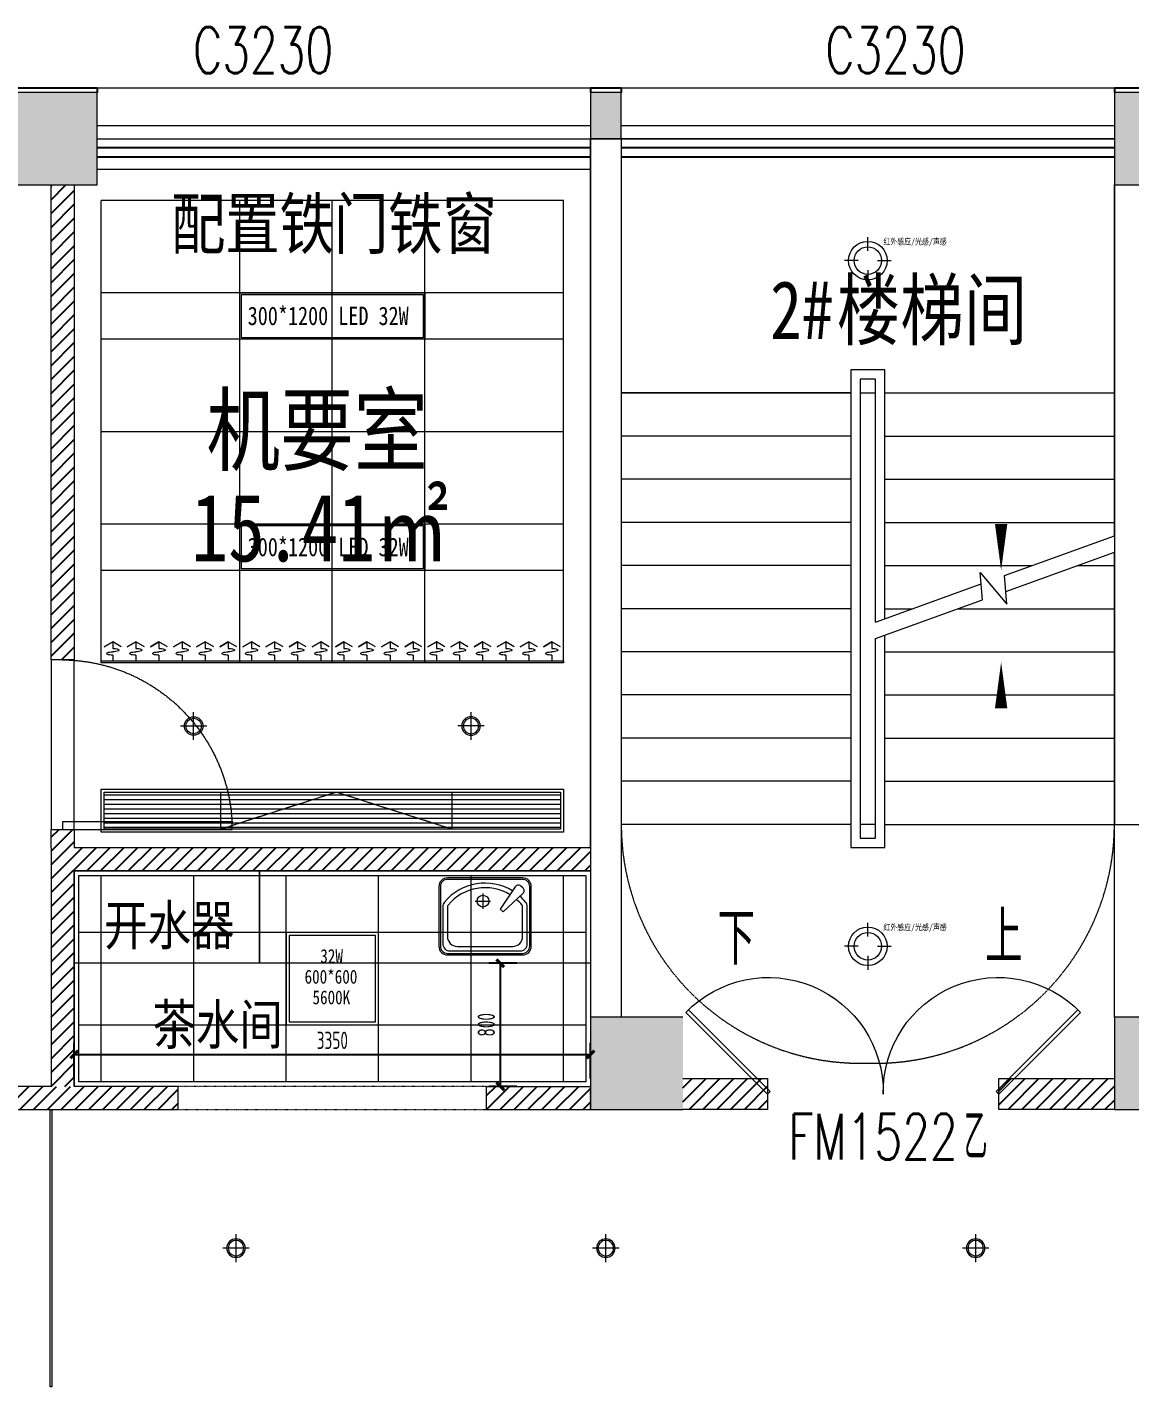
# Model space of a CAD drawing. Header units: millimetres. Extents: x 33621 to 401573, y -91663 to 133135.
# Drawn here: x 67342 to 74497, y -51111 to -42287 of the extents above; entities that cross this region are included whole.
import ezdxf

# ---------------------------------------------------------------- set-up
doc = ezdxf.new("R2010")
doc.units = ezdxf.units.MM
doc.header["$LTSCALE"] = 10
for name, pattern in [('ACAD_ISO03W100', [30, 12, -18]), ('DASH', [0.35, 0.25, -0.1]), ('DOTE', [2.42, 2, -0.2, 0.02, -0.2]), ('HIDDEN', [0.375, 0.25, -0.125, 0, 0])]:
    doc.linetypes.add(name, pattern=pattern)
doc.layers.get('0').update_dxf_attribs({"color": 253})
doc.layers.get('Defpoints').update_dxf_attribs({"color": 250})
for name, color, linetype in [('3', 253, 'Continuous'), ('DIM_SYMB', 253, 'Continuous'), ('FC-Text Annotation', 253, 'Continuous'), ('HATCH【填充】', 253, 'Continuous'), ('PUB_TEXT', 253, 'Continuous'), ('SURFACE', 253, 'Continuous'), ('WINDOW_TEXT', 253, 'Continuous')]:
    doc.layers.add(name, color=color, linetype=linetype)
for name, color, linetype, lineweight in [('COLUMN', 253, 'Continuous', 0), ('DOOR【门】', 253, 'Continuous', 0), ('DS-4BS-FINISH【墙完成线】', 253, 'Continuous', 0), ('FC-Doorsill【门槛线】', 253, 'Continuous', 0), ('FF-Door【门】', 253, 'Continuous', 0), ('FF-FURN【成品家私】', 253, 'Continuous', 0), ('PUB_HATCH', 253, 'Continuous', 0), ('RC-Dim【天花尺寸】', 253, 'Continuous', 0), ('RC-FCU【空调设备】', 253, 'Continuous', 0), ('RC-LIGHT【天花灯具】', 253, 'Continuous', 0), ('RC-Modelling【天花造型】', 253, 'Continuous', 0), ('RC-STR【天花细线】', 253, 'Continuous', 0), ('STAIR', 253, 'Continuous', 0), ('WALL', 253, 'Continuous', 0), ('Wall【墙体】', 253, 'Continuous', 0), ('Wall【新建墙】', 253, 'Continuous', 0), ('WINDOW', 253, 'Continuous', 0), ('Xline【辅助线】', 253, 'Continuous', 0)]:
    doc.layers.add(name, color=color, linetype=linetype, lineweight=lineweight)
doc.styles.add('_TCH_DIM', font='SIMPLEX', dxfattribs={"bigfont": 'GBCBIG'})
doc.styles.add('_TCH_WINDOW', font='SIMPLEX', dxfattribs={"bigfont": 'GBCBIG'})
doc.styles.add('宋体', font='', dxfattribs={"width": 0.7})
doc.styles.add('尺寸标注', font='ARCHS.SHX', dxfattribs={"width": 0.75})
doc.styles.add('文字', font='')
doc.styles.get('宋体').set_extended_font_data('SimSun')
doc.styles.get('文字').set_extended_font_data('SimSun')
doc.dimstyles.new('海龙1：50', dxfattribs={"dimscale": 50, "dimtxt": 2.25, "dimasz": 1, "dimexe": 1.5, "dimexo": 1, "dimgap": 0.7, "dimtad": 1, "dimdec": 0, "dimrnd": 5, "dimdsep": 46, "dimtxsty": '尺寸标注', "dimblk": 'ARCHTICK', "dimblk1": 'ARCHTICK', "dimblk2": 'ARCHTICK', "dimcen": 1, "dimclrd": 44, "dimclre": 44, "dimclrt": 2, "dimadec": 0, "dimazin": 0, "dimtfac": 1, "dimtdec": 0, "dimtix": 1, "dimtmove": 2, "dimatfit": 3, "dimldrblk": 'hl_arrow2', "dimfxl": 5, "dimfxlon": 1, "dimarcsym": 0})

# ---------------------------------------------------------------- blocks, each defined once
blk = doc.blocks.new('$WINLIB2D$00000004')
for p, q in [((-0.5, 0.5), (0.5, 0.5)), ((-0.5, 0.5), (-0.5, -0.5)), ((0.5, -0.5), (0.5, 0.5)), ((-0.5, 0.2406), (0.5, 0.2406)), ((-0.5, -0.5), (0.5, -0.5))]:
    blk.add_line(p, q)
blk = doc.blocks.new('DOOR_D01')
at = {"layer": 'FF-Door【门】'}
blk.add_lwpolyline([(-0.4556, 1), (-0.4556, 0), (-0.5, 0), (-0.5, 1)], close=True, dxfattribs=at)
at = {"layer": 'FF-Door【门】', "color": 8, "linetype": 'HIDDEN', "ltscale": 15}
blk.add_arc((-0.5114, -0.0104), 1.0114, 0.59152, 87.46644, dxfattribs=at)
blk = doc.blocks.new('厨房洗手盆_01')
for points in [[(540, -243.1), (540, 243.1, 0.414214), (483.4, 299.7), (96.6, 299.7, 0.414214), (40, 243.1), (40, -243.1, 0.414214), (96.6, -299.7), (483.4, -299.7, 0.414214)], [(530, -243.1), (530, 243.1, 0.414214), (483.4, 289.7), (96.6, 289.7, 0.414214), (50, 243.1), (50, -243.1, 0.414214), (96.6, -289.7), (483.4, -289.7, 0.414214)], [(141.7, 245.7, 0.463705), (105.6, 245.9), (93.2, 231.4, 0.463199), (98.9, 195.8), (244.3, 98.7), (259.7, 116.6)]]:
    blk.add_lwpolyline(points, format="xyb", close=True)
for points in [[(124.4, 178.8, 0.371537), (197.3, -263.3, 0.175756), (227.1, -274.1), (467.9, -274.1, 0.414214), (514.5, -227.6), (514.5, 227.6, 0.414214), (467.9, 274.1), (227.1, 274.1, 0.175756), (197.3, 263.3, 0.038636), (159.4, 226.3, 0.038636)], [(149.4, 162.1, 0.370424), (216.5, -240.3, 0.175756), (227.1, -244.1), (421.1, -244.1, 0.414214), (484.5, -180.8), (484.5, 180.8, 0.414214), (421.1, 244.1), (227.1, 244.1, 0.175756), (216.5, 240.3, 0.038502), (179.8, 204.1, 0.038502)]]:
    blk.add_lwpolyline(points, format="xyb")
for points in [[(191.1, -63.6), (191.1, 35.7)], [(141.5, -13.9), (240.8, -13.9)]]:
    blk.add_lwpolyline(points)
blk.add_circle((191.1, -13.9), 38.3)
blk = doc.blocks.new('_ArchTick')
at = {"color": 2, "linetype": 'ByBlock', "const_width": 0.4}
blk.add_lwpolyline([(-0.5, -0.5), (0.5, 0.5)], dxfattribs=at)
blk = doc.blocks.new('*D294')
at = {"layer": 'Defpoints', "color": 0, "transparency": 16777216}
for p in [(70411.8, -48361.8), (70569.8, -48361.8), (70569.8, -49160.6)]:
    blk.add_point(p, dxfattribs=at)
at = {"layer": 'Xline【辅助线】', "color": 44, "lineweight": -2, "transparency": 16777216}
for p, q in [((70519.8, -48361.8), (70336.8, -48361.8)), ((70411.8, -49160.6), (70411.8, -48361.8)), ((70519.8, -49160.6), (70336.8, -49160.6))]:
    blk.add_line(p, q, dxfattribs=at)
at = {"layer": 'Xline【辅助线】', "color": 44, "lineweight": -2, "transparency": 16777216, "xscale": 50, "yscale": 50, "zscale": 50}
for p, rotation in [((70411.8, -48361.8), 90), ((70411.8, -49160.6), 270)]:
    blk.add_blockref('_ArchTick', p, dxfattribs=dict(at, rotation=rotation))
at = {"layer": 'Xline【辅助线】', "color": 2, "transparency": 16777216, "insert": (70320.6, -48761.2), "char_height": 112.5, "attachment_point": 5, "rotation": 90, "style": '尺寸标注'}
blk.add_mtext('800', dxfattribs=at)
blk = doc.blocks.new('hl_arrow2')
at = {"color": 2}
blk.add_line((-0.22, 0), (-1, 0), dxfattribs=at)
blk.add_lwpolyline([(-0.22, 0), (-0.86, -0.69), (-0.65, -0.86), (0, 0), (-0.65, 0.86), (-0.86, 0.69)], close=True, dxfattribs=at)
blk = doc.blocks.new('*D295')
at = {"layer": 'Defpoints', "color": 0, "transparency": 16777216}
for p in [(70996.5, -48953.4), (67646.6, -49160.6), (70996.5, -49160.6)]:
    blk.add_point(p, dxfattribs=at)
at = {"layer": 'RC-Dim【天花尺寸】', "color": 44, "lineweight": -2, "transparency": 16777216}
for p, q in [((67646.6, -49110.6), (67646.6, -48878.4)), ((70996.5, -49110.6), (70996.5, -48878.4)), ((67646.6, -48953.4), (70996.5, -48953.4))]:
    blk.add_line(p, q, dxfattribs=at)
at = {"layer": 'RC-Dim【天花尺寸】', "color": 44, "lineweight": -2, "transparency": 16777216, "xscale": 50, "yscale": 50, "zscale": 50, "rotation": 180}
blk.add_blockref('_ArchTick', (67646.6, -48953.4), dxfattribs=at)
at = {"layer": 'RC-Dim【天花尺寸】', "color": 44, "lineweight": -2, "transparency": 16777216, "xscale": 50, "yscale": 50, "zscale": 50}
blk.add_blockref('_ArchTick', (70996.5, -48953.4), dxfattribs=at)
at = {"layer": 'RC-Dim【天花尺寸】', "color": 2, "transparency": 16777216, "insert": (69321.6, -48862.1), "char_height": 112.5, "attachment_point": 5, "style": '尺寸标注'}
blk.add_mtext('3350', dxfattribs=at)
blk = doc.blocks.new('海龙0506173763')
at = {"layer": 'Xline【辅助线】'}
for points in [[(-733.3, 16.7), (-750.1, 0), (-1280.2, 530.1), (-1263.4, 546.8)], [(733.3, 16.7), (750.1, 0), (1280.2, 530.1), (1263.4, 546.8)]]:
    blk.add_lwpolyline(points, close=True, dxfattribs=at)
at = {"layer": 'Xline【辅助线】', "color": 8}
for centre, start, end in [((-745, 11.7), 359.1011, 135.91074), ((745, 11.7), 44.08926, 180.8989)]:
    blk.add_arc(centre, 745, start, end, dxfattribs=at)
blk = doc.blocks.new('海龙0506194634')
at = {"layer": 'WALL'}
for p, q in [((-1400, 524.9), (-850, 524.9)), ((-850, 524.9), (-850, 324.9)), ((650, 324.9), (650, 524.9)), ((650, 524.9), (1400, 524.9)), ((-850, 324.9), (-1400, 324.9)), ((1400, 324.9), (650, 324.9))]:
    blk.add_line(p, q, dxfattribs=at)
at = {"layer": 'DOOR【门】', "xscale": -1}
blk.add_blockref('海龙0506173763', (-100.1, 424.9), dxfattribs=at)
at = {"layer": 'DOOR【门】', "style": '_TCH_WINDOW', "width": 0.705882}
for s, p in [('FM1522', (-715.1, 0)), ('乙', (424.9, 0))]:
    blk.add_text(s, height=297.5, dxfattribs=at).set_placement(p)
blk = doc.blocks.new('*U285')
for p, q in [((0, -12), (0, 0)), ((0, 0), (3000, 0)), ((3000, 0), (3000, -12)), ((3000, -12), (0, -12)), ((75, -49.3), (75, -12)), ((225, -49.3), (225, -12)), ((375, -49.3), (375, -12)), ((525, -49.3), (525, -12)), ((675, -49.3), (675, -12)), ((825, -49.3), (825, -12)), ((975, -49.3), (975, -12)), ((1125, -49.3), (1125, -12)), ((1275, -49.3), (1275, -12)), ((1425, -49.3), (1425, -12)), ((1575, -49.3), (1575, -12)), ((1725, -49.3), (1725, -12)), ((1875, -49.3), (1875, -12)), ((2025, -49.3), (2025, -12)), ((2175, -49.3), (2175, -12)), ((2325, -49.3), (2325, -12)), ((2475, -49.3), (2475, -12)), ((2625, -49.3), (2625, -12)), ((2775, -49.3), (2775, -12)), ((2925, -49.3), (2925, -12)), ((2925, -49.3), (2925, -12)), ((19.6, -104.5), (75, -136.2)), ((75, -136.2), (75, -93.2)), ((130.4, -104.5), (75, -136.2)), ((75, -136.2), (130.4, -104.5)), ((169.6, -104.5), (225, -136.2)), ((225, -136.2), (225, -93.2)), ((280.4, -104.5), (225, -136.2)), ((225, -136.2), (280.4, -104.5)), ((319.6, -104.5), (375, -136.2)), ((375, -136.2), (375, -93.2)), ((430.4, -104.5), (375, -136.2)), ((375, -136.2), (430.4, -104.5)), ((469.6, -104.5), (525, -136.2)), ((525, -136.2), (525, -93.2)), ((580.4, -104.5), (525, -136.2)), ((525, -136.2), (580.4, -104.5)), ((619.6, -104.5), (675, -136.2)), ((675, -136.2), (675, -93.2)), ((730.4, -104.5), (675, -136.2)), ((675, -136.2), (730.4, -104.5)), ((769.6, -104.5), (825, -136.2)), ((825, -136.2), (825, -93.2)), ((880.4, -104.5), (825, -136.2)), ((825, -136.2), (880.4, -104.5)), ((919.6, -104.5), (975, -136.2)), ((975, -136.2), (975, -93.2)), ((1030.4, -104.5), (975, -136.2)), ((975, -136.2), (1030.4, -104.5)), ((1069.6, -104.5), (1125, -136.2)), ((1125, -136.2), (1125, -93.2)), ((1180.4, -104.5), (1125, -136.2)), ((1125, -136.2), (1180.4, -104.5)), ((1219.6, -104.5), (1275, -136.2)), ((1275, -136.2), (1275, -93.2)), ((1330.4, -104.5), (1275, -136.2)), ((1275, -136.2), (1330.4, -104.5)), ((1369.6, -104.5), (1425, -136.2)), ((1425, -136.2), (1425, -93.2)), ((1480.4, -104.5), (1425, -136.2)), ((1425, -136.2), (1480.4, -104.5)), ((1519.6, -104.5), (1575, -136.2)), ((1575, -136.2), (1575, -93.2)), ((1630.4, -104.5), (1575, -136.2)), ((1575, -136.2), (1630.4, -104.5)), ((1669.6, -104.5), (1725, -136.2)), ((1725, -136.2), (1725, -93.2)), ((1780.4, -104.5), (1725, -136.2)), ((1725, -136.2), (1780.4, -104.5)), ((1819.6, -104.5), (1875, -136.2)), ((1875, -136.2), (1875, -93.2)), ((1930.4, -104.5), (1875, -136.2)), ((1875, -136.2), (1930.4, -104.5)), ((1969.6, -104.5), (2025, -136.2)), ((2025, -136.2), (2025, -93.2)), ((2080.4, -104.5), (2025, -136.2)), ((2025, -136.2), (2080.4, -104.5)), ((2119.6, -104.5), (2175, -136.2)), ((2175, -136.2), (2175, -93.2)), ((2230.4, -104.5), (2175, -136.2)), ((2175, -136.2), (2230.4, -104.5)), ((2269.6, -104.5), (2325, -136.2)), ((2325, -136.2), (2325, -93.2)), ((2380.4, -104.5), (2325, -136.2)), ((2325, -136.2), (2380.4, -104.5)), ((2419.6, -104.5), (2475, -136.2)), ((2475, -136.2), (2475, -93.2)), ((2530.4, -104.5), (2475, -136.2)), ((2475, -136.2), (2530.4, -104.5)), ((2569.6, -104.5), (2625, -136.2)), ((2625, -136.2), (2625, -93.2)), ((2680.4, -104.5), (2625, -136.2)), ((2625, -136.2), (2680.4, -104.5)), ((2719.6, -104.5), (2775, -136.2)), ((2775, -136.2), (2775, -93.2)), ((2830.4, -104.5), (2775, -136.2)), ((2775, -136.2), (2830.4, -104.5)), ((2869.6, -104.5), (2925, -136.2)), ((2869.6, -104.5), (2925, -136.2)), ((2925, -136.2), (2925, -93.2)), ((2925, -136.2), (2925, -93.2)), ((2980.4, -104.5), (2925, -136.2)), ((2925, -136.2), (2980.4, -104.5)), ((2980.4, -104.5), (2925, -136.2)), ((2925, -136.2), (2980.4, -104.5))]:
    blk.add_line(p, q)
at = {"extrusion": (0, 0, -1)}
for centre, major_axis, start_param, end_param in [((40, -82.2), (3.69, -3.69), 1.137309, 3.57508), ((72.5, -170.8), (-70.4, -70.4), 2.004284, 2.381239), ((72.5, 6.4), (70.4, -70.4), 0.760354, 1.137309), ((77.5, -148.9), (-70.4, -70.4), 2.33115, 2.708105), ((77.5, 28.3), (70.4, -70.4), 0.433488, 0.810442), ((110, -60.3), (3.69, -3.69), 4.278901, 6.716673), ((190, -82.2), (3.69, -3.69), 1.137309, 3.57508), ((222.5, -170.8), (-70.4, -70.4), 2.004284, 2.381239), ((222.5, 6.4), (70.4, -70.4), 0.760354, 1.137309), ((227.5, -148.9), (-70.4, -70.4), 2.33115, 2.708105), ((227.5, 28.3), (70.4, -70.4), 0.433488, 0.810442), ((260, -60.3), (3.69, -3.69), 4.278901, 6.716673), ((340, -82.2), (3.69, -3.69), 1.137309, 3.57508), ((372.5, -170.8), (-70.4, -70.4), 2.004284, 2.381239), ((372.5, 6.4), (70.4, -70.4), 0.760354, 1.137309), ((377.5, -148.9), (-70.4, -70.4), 2.33115, 2.708105), ((377.5, 28.3), (70.4, -70.4), 0.433488, 0.810442), ((410, -60.3), (3.69, -3.69), 4.278901, 6.716673), ((490, -82.2), (3.69, -3.69), 1.137309, 3.57508), ((522.5, -170.8), (-70.4, -70.4), 2.004284, 2.381239), ((522.5, 6.4), (70.4, -70.4), 0.760354, 1.137309), ((527.5, -148.9), (-70.4, -70.4), 2.33115, 2.708105), ((527.5, 28.3), (70.4, -70.4), 0.433488, 0.810442), ((560, -60.3), (3.69, -3.69), 4.278901, 6.716673), ((640, -82.2), (3.69, -3.69), 1.137309, 3.57508), ((672.5, -170.8), (-70.4, -70.4), 2.004284, 2.381239), ((672.5, 6.4), (70.4, -70.4), 0.760354, 1.137309), ((677.5, -148.9), (-70.4, -70.4), 2.33115, 2.708105), ((677.5, 28.3), (70.4, -70.4), 0.433488, 0.810442), ((710, -60.3), (3.69, -3.69), 4.278901, 6.716673), ((790, -82.2), (3.69, -3.69), 1.137309, 3.57508), ((822.5, -170.8), (-70.4, -70.4), 2.004284, 2.381239), ((822.5, 6.4), (70.4, -70.4), 0.760354, 1.137309), ((827.5, -148.9), (-70.4, -70.4), 2.33115, 2.708105), ((827.5, 28.3), (70.4, -70.4), 0.433488, 0.810442), ((860, -60.3), (3.69, -3.69), 4.278901, 6.716673), ((940, -82.2), (3.69, -3.69), 1.137309, 3.57508), ((972.5, -170.8), (-70.4, -70.4), 2.004284, 2.381239), ((972.5, 6.4), (70.4, -70.4), 0.760354, 1.137309), ((977.5, -148.9), (-70.4, -70.4), 2.33115, 2.708105), ((977.5, 28.3), (70.4, -70.4), 0.433488, 0.810442), ((1010, -60.3), (3.69, -3.69), 4.278901, 6.716673), ((1090, -82.2), (3.69, -3.69), 1.137309, 3.57508), ((1122.5, -170.8), (-70.4, -70.4), 2.004284, 2.381239), ((1122.5, 6.4), (70.4, -70.4), 0.760354, 1.137309), ((1127.5, -148.9), (-70.4, -70.4), 2.33115, 2.708105), ((1127.5, 28.3), (70.4, -70.4), 0.433488, 0.810442), ((1160, -60.3), (3.69, -3.69), 4.278901, 6.716673), ((1240, -82.2), (3.69, -3.69), 1.137309, 3.57508), ((1272.5, -170.8), (-70.4, -70.4), 2.004284, 2.381239), ((1272.5, 6.4), (70.4, -70.4), 0.760354, 1.137309), ((1277.5, -148.9), (-70.4, -70.4), 2.33115, 2.708105), ((1277.5, 28.3), (70.4, -70.4), 0.433488, 0.810442), ((1310, -60.3), (3.69, -3.69), 4.278901, 6.716673), ((1390, -82.2), (3.69, -3.69), 1.137309, 3.57508), ((1422.5, -170.8), (-70.4, -70.4), 2.004284, 2.381239), ((1422.5, 6.4), (70.4, -70.4), 0.760354, 1.137309), ((1427.5, -148.9), (-70.4, -70.4), 2.33115, 2.708105), ((1427.5, 28.3), (70.4, -70.4), 0.433488, 0.810442), ((1460, -60.3), (3.69, -3.69), 4.278901, 6.716673), ((1540, -82.2), (3.69, -3.69), 1.137309, 3.57508), ((1572.5, -170.8), (-70.4, -70.4), 2.004284, 2.381239), ((1572.5, 6.4), (70.4, -70.4), 0.760354, 1.137309), ((1577.5, -148.9), (-70.4, -70.4), 2.33115, 2.708105), ((1577.5, 28.3), (70.4, -70.4), 0.433488, 0.810442), ((1610, -60.3), (3.69, -3.69), 4.278901, 6.716673), ((1690, -82.2), (3.69, -3.69), 1.137309, 3.57508), ((1722.5, -170.8), (-70.4, -70.4), 2.004284, 2.381239), ((1722.5, 6.4), (70.4, -70.4), 0.760354, 1.137309), ((1727.5, -148.9), (-70.4, -70.4), 2.33115, 2.708105), ((1727.5, 28.3), (70.4, -70.4), 0.433488, 0.810442), ((1760, -60.3), (3.69, -3.69), 4.278901, 6.716673), ((1840, -82.2), (3.69, -3.69), 1.137309, 3.57508), ((1872.5, -170.8), (-70.4, -70.4), 2.004284, 2.381239), ((1872.5, 6.4), (70.4, -70.4), 0.760354, 1.137309), ((1877.5, -148.9), (-70.4, -70.4), 2.33115, 2.708105), ((1877.5, 28.3), (70.4, -70.4), 0.433488, 0.810442), ((1910, -60.3), (3.69, -3.69), 4.278901, 6.716673), ((1990, -82.2), (3.69, -3.69), 1.137309, 3.57508), ((2022.5, -170.8), (-70.4, -70.4), 2.004284, 2.381239), ((2022.5, 6.4), (70.4, -70.4), 0.760354, 1.137309), ((2027.5, -148.9), (-70.4, -70.4), 2.33115, 2.708105), ((2027.5, 28.3), (70.4, -70.4), 0.433488, 0.810442), ((2060, -60.3), (3.69, -3.69), 4.278901, 6.716673), ((2140, -82.2), (3.69, -3.69), 1.137309, 3.57508), ((2172.5, -170.8), (-70.4, -70.4), 2.004284, 2.381239), ((2172.5, 6.4), (70.4, -70.4), 0.760354, 1.137309), ((2177.5, -148.9), (-70.4, -70.4), 2.33115, 2.708105), ((2177.5, 28.3), (70.4, -70.4), 0.433488, 0.810442), ((2210, -60.3), (3.69, -3.69), 4.278901, 6.716673), ((2290, -82.2), (3.69, -3.69), 1.137309, 3.57508), ((2322.5, -170.8), (-70.4, -70.4), 2.004284, 2.381239), ((2322.5, 6.4), (70.4, -70.4), 0.760354, 1.137309), ((2327.5, -148.9), (-70.4, -70.4), 2.33115, 2.708105), ((2327.5, 28.3), (70.4, -70.4), 0.433488, 0.810442), ((2360, -60.3), (3.69, -3.69), 4.278901, 6.716673), ((2440, -82.2), (3.69, -3.69), 1.137309, 3.57508), ((2472.5, -170.8), (-70.4, -70.4), 2.004284, 2.381239), ((2472.5, 6.4), (70.4, -70.4), 0.760354, 1.137309), ((2477.5, -148.9), (-70.4, -70.4), 2.33115, 2.708105), ((2477.5, 28.3), (70.4, -70.4), 0.433488, 0.810442), ((2510, -60.3), (3.69, -3.69), 4.278901, 6.716673), ((2590, -82.2), (3.69, -3.69), 1.137309, 3.57508), ((2622.5, -170.8), (-70.4, -70.4), 2.004284, 2.381239), ((2622.5, 6.4), (70.4, -70.4), 0.760354, 1.137309), ((2627.5, -148.9), (-70.4, -70.4), 2.33115, 2.708105), ((2627.5, 28.3), (70.4, -70.4), 0.433488, 0.810442), ((2660, -60.3), (3.69, -3.69), 4.278901, 6.716673), ((2740, -82.2), (3.69, -3.69), 1.137309, 3.57508), ((2772.5, -170.8), (-70.4, -70.4), 2.004284, 2.381239), ((2772.5, 6.4), (70.4, -70.4), 0.760354, 1.137309), ((2777.5, -148.9), (-70.4, -70.4), 2.33115, 2.708105), ((2777.5, 28.3), (70.4, -70.4), 0.433488, 0.810442), ((2810, -60.3), (3.69, -3.69), 4.278901, 6.716673), ((2890, -82.2), (3.69, -3.69), 1.137309, 3.57508), ((2890, -82.2), (3.69, -3.69), 1.137309, 3.57508), ((2922.5, -170.8), (-70.4, -70.4), 2.004284, 2.381239), ((2922.5, -170.8), (-70.4, -70.4), 2.004284, 2.381239), ((2922.5, 6.4), (70.4, -70.4), 0.760354, 1.137309), ((2922.5, 6.4), (70.4, -70.4), 0.760354, 1.137309), ((2927.5, -148.9), (-70.4, -70.4), 2.33115, 2.708105), ((2927.5, -148.9), (-70.4, -70.4), 2.33115, 2.708105), ((2927.5, 28.3), (70.4, -70.4), 0.433488, 0.810442), ((2927.5, 28.3), (70.4, -70.4), 0.433488, 0.810442), ((2960, -60.3), (3.69, -3.69), 4.278901, 6.716673), ((2960, -60.3), (3.69, -3.69), 4.278901, 6.716673)]:
    blk.add_ellipse(centre, major_axis=major_axis, ratio=1, start_param=start_param, end_param=end_param, dxfattribs=at)
blk = doc.blocks.new('ZL_0311144599')
at = {"layer": 'RC-LIGHT【天花灯具】'}
blk.add_lwpolyline([(-150, 0), (150, 0), (150, -1200), (-150, -1200)], close=True, dxfattribs=at)
at = {"layer": 'RC-LIGHT【天花灯具】', "color": 8}
blk.add_lwpolyline([(-140, -10), (140, -10), (140, -1190), (-140, -1190)], close=True, dxfattribs=at)
at = {"layer": 'RC-LIGHT【天花灯具】', "style": '文字', "width": 0.8}
blk.add_text('300*1200 LED 32W', height=120, rotation=90, dxfattribs=at).set_placement((58.3, -1149.2))
blk = doc.blocks.new('圆形筒灯')
at = {"color": 251, "linetype": 'DOTE', "ltscale": 43.504693}
blk.add_line((0, 90.6), (0, -90.6), dxfattribs=at)
at = {"color": 251, "linetype": 'DOTE', "ltscale": 41.297046}
blk.add_line((86, 0), (-86, 0), dxfattribs=at)
blk.add_ellipse((0, 0), major_axis=(-42.4, 42.4), ratio=1, start_param=2.355868237233172, end_param=8.639053544412757)
at = {"color": 251}
blk.add_ellipse((0, 0), major_axis=(35.4, 35.4), ratio=1, start_param=5.49871431692557, end_param=11.78189962410516, dxfattribs=at)
blk = doc.blocks.new('ZL_12085679')
at = {"layer": 'RC-LIGHT【天花灯具】'}
blk.add_lwpolyline([(300, 0), (-300, 0), (-300, -600), (300, -600)], close=True, dxfattribs=at)
at = {"layer": 'RC-LIGHT【天花灯具】', "color": 8}
blk.add_lwpolyline([(280, -20), (-280, -20), (-280, -580), (280, -580)], close=True, dxfattribs=at)
at = {"layer": 'RC-LIGHT【天花灯具】', "style": '文字', "width": 0.8}
for s, p in [('32W', (-78, -199)), ('600*600', (-180.2, -332.9)), ('5600K', (-128.7, -466.8))]:
    blk.add_text(s, height=90, dxfattribs=at).set_placement(p)
blk = doc.blocks.new('ZL_0603155299')
at = {"color": 8}
for p, q in [((-180.8, -89), (-180.8, 0)), ((-243.5, -151.6), (-332.5, -151.6)), ((-118.2, -151.6), (-29.2, -151.6)), ((-180.8, -214.3), (-180.8, -303.3))]:
    blk.add_line(p, q, dxfattribs=at)
at = {"color": 0}
blk.add_circle((-180.8, -151.6), 125, dxfattribs=at)
at = {"color": 8}
blk.add_circle((-180.8, -151.6), 89.3, dxfattribs=at)
at = {"style": '宋体', "width": 0.8}
blk.add_attdef('红外感应/光感/声感', (-79.4, -47.8), '', height=40, dxfattribs=at)

msp = doc.modelspace()

# ---------------------------------------------------------------- hatches: boundary and pattern name
at = {"layer": 'HATCH【填充】'}
h = msp.add_hatch(dxfattribs=at)
h.set_pattern_fill('ANSI31', color=3, scale=20)
h.set_pattern_definition([(45, (67496.51, -46010.557), (-44.9013, 44.9013), [])])
h.paths.add_polyline_path([(67646.5, -43310.6), (67496.5, -43310.6), (67496.5, -46392.7), (67646.5, -46392.7)])
h = msp.add_hatch(dxfattribs=at)
h.set_pattern_fill('ANSI31', color=3, scale=20)
h.set_pattern_definition([(45, (67496.51, -49160.557), (-44.9013, 44.9013), [])])
h.paths.add_polyline_path([(70996.5, -47611.8), (67646.5, -47611.8), (67646.5, -47492.7), (67571.5, -47492.7), (67496.5, -47492.7), (67496.5, -47611.8), (67496.5, -49160.6), (67646.5, -49160.6), (67646.5, -47761.8), (70996.5, -47761.8)])
h = msp.add_hatch(dxfattribs=at)
h.set_pattern_fill('ANSI31', color=3, scale=20)
h.set_pattern_definition([(45, (71596.51, -49260.557), (-44.901, 44.901), [])])
h.paths.add_polyline_path([(72146.5, -49110.6), (71596.5, -49110.6), (71596.5, -49310.6), (72146.5, -49310.6)])
h = msp.add_hatch(dxfattribs=at)
h.set_pattern_fill('ANSI31', color=3, scale=20)
h.set_pattern_definition([(45, (73846.51, -49260.557), (-44.901, 44.901), [])])
h.paths.add_polyline_path([(74396.5, -49110.6), (73646.5, -49110.6), (73646.5, -49310.6), (74396.5, -49310.6)])
h = msp.add_hatch(dxfattribs=at)
h.set_pattern_fill('ANSI31', color=3, scale=20)
h.set_pattern_definition([(45, (67921.39, -49310.557), (-44.9013, 44.9013), [])])
h.paths.add_polyline_path([(68321.4, -49160.6), (67196.5, -49160.6), (67196.5, -49310.6), (68321.4, -49310.6)])
h = msp.add_hatch(dxfattribs=at)
h.set_pattern_fill('ANSI31', color=3, scale=20)
h.set_pattern_definition([(45, (70321.39, -49310.557), (-44.901, 44.901), [])])
h.paths.add_polyline_path([(70996.5, -49160.6), (70321.4, -49160.6), (70321.4, -49310.6), (70996.5, -49310.6)])
at = {"layer": 'PUB_HATCH'}
for points in [[(67196.5, -43310.6), (67796.5, -43310.6), (67796.5, -42710.6), (67196.5, -42710.6)], [(70996.5, -43010.6), (71196.5, -43010.6), (71196.5, -42710.6), (70996.5, -42710.6)], [(74396.5, -43310.6), (74996.5, -43310.6), (74996.5, -42710.6), (74396.5, -42710.6)], [(70996.5, -49310.6), (71596.5, -49310.6), (71596.5, -48710.6), (70996.5, -48710.6)], [(74396.5, -49310.6), (74996.5, -49310.6), (74996.5, -48710.6), (74396.5, -48710.6)]]:
    msp.add_hatch(color=256, dxfattribs=at).paths.add_polyline_path(points)
at = {"layer": 'RC-FCU【空调设备】'}
h = msp.add_hatch(dxfattribs=at)
h.set_pattern_fill('_USER', color=8, scale=30, angle=180, pattern_type=0)
h.set_pattern_definition([(180, (5996348.454, 1150450.538), (-4e-15, -30), [])])
h.paths.add_polyline_path([(67841.5, -47251.8), (67841.5, -47491.8), (70801.5, -47491.8), (70801.5, -47251.8)])
at = {"layer": 'RC-STR【天花细线】'}
h = msp.add_hatch(dxfattribs=at)
h.set_pattern_fill('_USER', color=256, scale=600, double=1, pattern_type=0)
h.set_pattern_definition([(0, (69021.5, -48761.2), (0, 600), []), (90, (69021.5, -48761.2), (-600, 4e-14), [])])
h.paths.add_polyline_path([(67676.5, -47791.8), (70966.5, -47791.8), (70966.5, -49130.6), (67676.5, -49130.6)])

# ---------------------------------------------------------------- linework, layer by layer
at = {"layer": '3'}
for p, q in [((70996.5, -43070.6), (67796.5, -43070.6)), ((70996.5, -43130.6), (67796.5, -43130.6)), ((74396.5, -43070.6), (71196.5, -43070.6)), ((74396.5, -43130.6), (71196.5, -43130.6))]:
    msp.add_line(p, q, dxfattribs=at)
at = {"layer": 'COLUMN'}
for p, q in [((67796.5, -42710.6), (67196.5, -42710.6)), ((74996.5, -42710.6), (74396.5, -42710.6)), ((67796.5, -43310.6), (67796.5, -43010.6)), ((74396.5, -43010.6), (74396.5, -43310.6)), ((67196.5, -43310.6), (67796.5, -43310.6)), ((74396.5, -43310.6), (74996.5, -43310.6)), ((71596.5, -48710.6), (70996.5, -48710.6)), ((70996.5, -48710.6), (70996.5, -49310.6)), ((70996.5, -48710.6), (70996.5, -49310.6)), ((74996.5, -48710.6), (74396.5, -48710.6)), ((74396.5, -48710.6), (74396.5, -49310.6)), ((70996.5, -49310.6), (71596.5, -49310.6)), ((74396.5, -49310.6), (74996.5, -49310.6))]:
    msp.add_line(p, q, dxfattribs=at)
at = {"layer": 'DIM_SYMB'}
for points in [[(71916.5, -47922.1, 0, 0, 0), (71916.5, -43800.5, 0, 0, 0), (73661.5, -43800.5, 0, 0, 0), (73661.5, -45810.5, 0, 80, 0), (73661.5, -45510.5, 0, 0, 0)], [(73661.5, -47910.2, 0, 0, 0), (73661.5, -46407.1, 0, 80, 0), (73661.5, -46707.1, 0, 0, 0)]]:
    msp.add_lwpolyline(points, format="xyseb", dxfattribs=at)
at = {"layer": 'DS-4BS-FINISH【墙完成线】'}
msp.add_lwpolyline([(67676.5, -47791.8), (70966.5, -47791.8), (70966.5, -49130.6), (67676.5, -49130.6)], close=True, dxfattribs=at)
at = {"layer": 'FC-Doorsill【门槛线】', "linetype": 'ACAD_ISO03W100', "ltscale": 0.011}
for points in [[(70321.4, -49160.6), (68321.4, -49160.6)], [(70996.5, -49310.6), (70996.5, -49310.6), (70996.5, -49160.6)], [(68083.6, -49310.6), (70321.4, -49310.6)]]:
    msp.add_lwpolyline(points, dxfattribs=at)
at = {"layer": 'FF-FURN【成品家私】'}
for p, q in [((68849, -48361.8), (68849, -47761.8)), ((70996.5, -48361.8), (68849, -48361.8))]:
    msp.add_line(p, q, dxfattribs=at)
msp.add_lwpolyline([(68849, -48361.8), (67646.6, -48361.8), (67646.6, -47761.8), (68849, -47761.8)], close=True, dxfattribs=at)
at = {"layer": 'RC-FCU【空调设备】'}
msp.add_lwpolyline([(70821.5, -47231.8), (70821.5, -47511.8), (67821.5, -47511.8), (67821.5, -47231.8)], close=True, dxfattribs=at)
at = {"layer": 'RC-FCU【空调设备】', "color": 8}
msp.add_lwpolyline([(70801.5, -47251.8), (70801.5, -47491.8), (67841.5, -47491.8), (67841.5, -47251.8)], close=True, dxfattribs=at)
at = {"layer": 'RC-FCU【空调设备】', "color": 8, "linetype": 'DASH'}
msp.add_lwpolyline([(70097.3, -47251.8), (70097.3, -47491.8), (68597.3, -47491.8), (68597.3, -47251.8)], close=True, dxfattribs=at)
msp.add_lwpolyline([(70097.3, -47491.8), (69347.3, -47251.8), (68597.3, -47491.8)], dxfattribs=at)
at = {"layer": 'RC-LIGHT【天花灯具】'}
msp.add_lwpolyline([(67646.5, -46392.7), (67496.5, -46392.7), (67496.5, -47492.7), (67646.5, -47492.7)], close=True, dxfattribs=at)
at = {"layer": 'RC-Modelling【天花造型】'}
for p, q in [((70996.5, -43210.6), (67796.5, -43210.6)), ((70821.5, -43411.8), (67821.5, -43411.8)), ((67821.5, -46411.8), (67821.5, -43411.8)), ((70821.5, -46411.8), (70821.5, -43411.8)), ((70821.5, -46411.8), (67821.5, -46411.8))]:
    msp.add_line(p, q, dxfattribs=at)
at = {"layer": 'RC-STR【天花细线】'}
for p, q in [((68721.5, -46411.8), (68721.5, -43411.8)), ((69321.5, -46411.8), (69321.5, -43411.8)), ((69921.5, -46411.8), (69921.5, -43411.8)), ((70821.5, -44011.8), (67821.5, -44011.8)), ((70821.5, -44311.8), (67821.5, -44311.8)), ((70821.5, -44911.8), (67821.5, -44911.8)), ((70821.5, -45511.8), (67821.5, -45511.8)), ((70821.5, -45811.8), (67821.5, -45811.8))]:
    msp.add_line(p, q, dxfattribs=at)
msp.add_lwpolyline([(67491.5, -49310.6), (67501.5, -49310.6), (67501.5, -51110.6), (67491.5, -51110.6)], close=True, dxfattribs=at)
at = {"layer": 'STAIR'}
for p, q in [((74396.5, -43010.6), (71196.5, -43010.6)), ((71196.5, -43010.6), (71196.5, -44660.6)), ((74396.5, -44660.6), (74396.5, -43310.6)), ((72906, -44510.6), (72687, -44510.6)), ((72687, -44510.6), (72687, -47610.6)), ((72906, -46125.7), (72906, -44510.6)), ((72846, -44570.6), (72747, -44570.6)), ((72747, -44570.6), (72747, -47550.6)), ((72846, -46147.4), (72846, -44570.6)), ((71196.5, -44660.6), (71196.5, -47460.6)), ((72687, -44660.6), (71196.5, -44660.6)), ((71196.5, -44660.6), (72687, -44660.6)), ((72747, -44660.6), (72747, -47460.6)), ((72747, -44660.6), (72846, -44660.6)), ((72846, -46147.4), (72846, -44660.6)), ((72906, -44660.6), (74396.5, -44660.6)), ((72906, -44660.6), (74396.5, -44660.6)), ((74396.5, -45587.4), (74396.5, -44660.6)), ((72687, -44940.6), (71196.5, -44940.6)), ((72906, -44940.6), (74396.5, -44940.6)), ((72687, -45220.6), (71196.5, -45220.6)), ((72906, -45220.6), (74396.5, -45220.6)), ((72687, -45500.6), (71196.5, -45500.6)), ((72906, -45500.6), (74396.5, -45500.6)), ((73682.6, -45845.2), (74396.5, -45587.4)), ((73691.4, -45948.4), (74396.5, -45693.7)), ((74396.5, -47460.6), (74396.5, -45693.7)), ((72687, -45780.6), (71196.5, -45780.6)), ((72906, -45780.6), (73861.7, -45780.6)), ((74156.1, -45780.6), (74396.5, -45780.6)), ((73541.2, -46002.7), (73526, -45824.9)), ((73526, -45824.9), (73698.4, -46031.3)), ((73698.4, -46031.3), (73682.6, -45845.2)), ((72846, -46147.4), (73532.4, -45899.5)), ((72846, -46253.7), (73541.2, -46002.7)), ((72687, -46060.6), (71196.5, -46060.6)), ((72906, -46060.6), (73086.4, -46060.6)), ((73380.8, -46060.6), (74396.5, -46060.6)), ((72906, -47610.6), (72906, -46232)), ((72846, -47460.6), (72846, -46253.7)), ((72846, -47550.6), (72846, -46253.7)), ((72687, -46340.6), (71196.5, -46340.6)), ((72906, -46340.6), (74396.5, -46340.6)), ((72687, -46620.6), (71196.5, -46620.6)), ((72906, -46620.6), (74396.5, -46620.6)), ((72687, -46900.6), (71196.5, -46900.6)), ((72906, -46900.6), (74396.5, -46900.6)), ((72687, -47180.6), (71196.5, -47180.6)), ((72906, -47180.6), (74396.5, -47180.6)), ((72687, -47460.6), (71196.5, -47460.6)), ((72846, -47460.6), (72747, -47460.6)), ((72906, -47460.6), (74396.5, -47460.6)), ((72747, -47550.6), (72846, -47550.6)), ((72687, -47610.6), (72906, -47610.6))]:
    msp.add_line(p, q, dxfattribs=at)
at = {"layer": 'STAIR', "linetype": 'DASH'}
msp.add_lwpolyline([(74396.5, -47460.6, -0.423695), (72796.5, -49009.8, -0.423695), (71196.5, -47460.6)], format="xyb", dxfattribs=at)
at = {"layer": 'SURFACE'}
for p, q in [((67196.5, -42680.6), (67496.5, -42680.6)), ((67496.5, -42680.6), (67796.5, -42680.6)), ((67796.5, -42680.6), (67796.5, -42710.6)), ((70996.5, -42680.6), (70996.5, -42710.6)), ((70996.5, -42680.6), (71196.5, -42680.6)), ((71196.5, -42680.6), (71196.5, -42710.6)), ((74396.5, -42680.6), (74396.5, -42710.6)), ((74396.5, -42680.6), (74696.5, -42680.6))]:
    msp.add_line(p, q, dxfattribs=at)
at = {"layer": 'WALL'}
for p, q in [((71196.5, -42710.6), (70996.5, -42710.6)), ((70996.5, -42710.6), (70996.5, -43010.6)), ((71196.5, -43010.6), (71196.5, -42710.6)), ((70996.5, -43010.6), (70996.5, -48710.6)), ((71196.5, -43010.6), (70996.5, -43010.6)), ((70996.5, -43010.6), (71196.5, -43010.6)), ((70996.5, -47611.8), (70996.5, -43010.6)), ((71196.5, -43010.6), (71196.5, -48710.6)), ((67496.5, -46392.7), (67496.5, -43310.6)), ((67646.5, -43310.6), (67646.5, -46392.7)), ((74396.5, -43310.6), (74396.5, -47460.6)), ((67646.5, -46392.7), (67496.5, -46392.7)), ((67496.5, -47611.8), (67496.5, -47492.7)), ((67496.5, -47492.7), (67646.5, -47492.7)), ((67646.5, -47492.7), (67646.5, -47611.8)), ((70996.5, -47611.8), (67646.5, -47611.8)), ((68321.4, -49310.6), (68321.4, -49160.6)), ((70321.4, -49310.6), (70321.4, -49160.6)), ((70321.4, -49160.6), (70996.5, -49160.6)), ((67646.6, -49310.6), (68321.4, -49310.6)), ((70321.4, -49310.6), (70996.5, -49310.6))]:
    msp.add_line(p, q, dxfattribs=at)
msp.add_lwpolyline([(74596.5, -48710.6), (74396.5, -48710.6), (74396.5, -47460.6), (74596.5, -47460.6)], close=True, dxfattribs=at)
msp.add_lwpolyline([(68321.4, -49160.6), (67646.6, -49160.6), (67646.6, -47761.8), (70996.5, -47761.8), (70996.5, -49160.6)], dxfattribs=at)
at = {"layer": 'Wall【墙体】', "color": 6}
for p, q in [((67496.5, -47611.8), (67496.5, -49160.6)), ((67646.5, -47761.8), (67646.5, -49160.6)), ((67495.7, -49160.6), (64246.5, -49160.6)), ((64246.5, -49310.6), (67646.6, -49310.6))]:
    msp.add_line(p, q, dxfattribs=at)
at = {"layer": 'Wall【新建墙】', "color": 4}
msp.add_line((70996.5, -47761.8), (67646.5, -47761.8), dxfattribs=at)

# ---------------------------------------------------------------- block references
at = {"xscale": -1100, "yscale": 1100, "zscale": 1100, "rotation": 270}
msp.add_blockref('DOOR_D01', (67571.5, -46942.7), dxfattribs=at)
at = {"layer": 'FF-FURN【成品家私】', "rotation": 270}
msp.add_blockref('厨房洗手盆_01', (70312.6, -47767.5), dxfattribs=at)
at = {"layer": 'RC-FCU【空调设备】', "ltscale": 10, "rotation": 180}
msp.add_blockref('*U285', (70821.5, -46411.8), dxfattribs=at)
at = {"layer": 'RC-LIGHT【天花灯具】'}
for p in [(72977.3, -43650.1), (72977.3, -48100.1)]:
    msp.add_blockref('ZL_0603155299', p, dxfattribs=at).add_auto_attribs({'红外感应/光感/声感': '红外感应/光感/声感'})
for name, p, rotation in [('ZL_0311144599', (69921.5, -44161.8), 270), ('ZL_0311144599', (69921.5, -45661.8), 270), ('圆形筒灯', (68421.5, -46821.8), 180)]:
    msp.add_blockref(name, p, dxfattribs=dict(at, rotation=rotation))
at = {"layer": 'RC-LIGHT【天花灯具】', "xscale": -1, "rotation": 180}
for p in [(70221.5, -46821.8), (68696.5, -50210.6), (71096.5, -50210.6), (73496.5, -50210.6)]:
    msp.add_blockref('圆形筒灯', p, dxfattribs=at)
at = {"layer": 'RC-LIGHT【天花灯具】'}
msp.add_blockref('ZL_12085679', (69321.5, -48161.2), dxfattribs=at)
at = {"layer": 'WINDOW'}
ref = msp.add_blockref('$WINLIB2D$00000004', (69396.5, -42845.6), dxfattribs=dict(at, xscale=3200, yscale=-330, zscale=3200))
ref.add_attrib('A', 'C3230', (68418.1, -42584.3), dxfattribs={"layer": 'WINDOW_TEXT', "height": 297.5, "style": '_TCH_WINDOW', "width": 0.705882})
ref = msp.add_blockref('$WINLIB2D$00000004', (72796.5, -42845.6), dxfattribs=dict(at, xscale=3200, yscale=-330, zscale=3200))
ref.add_attrib('A', 'C3230', (72521.3, -42584.3), dxfattribs={"layer": 'WINDOW_TEXT', "height": 297.5, "style": '_TCH_WINDOW', "width": 0.705882})
at = {"layer": 'Xline【辅助线】'}
msp.add_blockref('海龙0506194634', (72996.5, -49635.5), dxfattribs=at)

# ---------------------------------------------------------------- texts
at = {"layer": 'FC-Text Annotation', "style": '文字', "width": 0.8}
for s, height, p in [('配置铁门铁窗', 322.99, (68275, -43723.7)), ('机要室', 438.58, (68504.4, -45119.8)), ('15.41㎡', 438.58, (68406.2, -45753.5)), ('开水器', 258.48, (67840.7, -48243.5)), ('茶水间', 258.48, (68153.8, -48888.6))]:
    msp.add_text(s, height=height, dxfattribs=at).set_placement(p)
at = {"layer": 'PUB_TEXT', "style": '宋体', "width": 0.8}
for s, p in [('2#', (72162.9, -44310.4)), ('楼梯间', (72595, -44310.4))]:
    msp.add_text(s, height=377.64, dxfattribs=at).set_placement(p)
at = {"layer": 'PUB_TEXT', "color": 7, "style": '_TCH_DIM'}
for s, p in [('上', (73557.3, -48360.2)), ('下', (71821.6, -48372.1))]:
    msp.add_text(s, height=337.6, dxfattribs=at).set_placement(p)

# ---------------------------------------------------------------- dimensions: what is measured, and where the dimension line sits
at = {"layer": 'RC-Dim【天花尺寸】'}
dim = msp.add_aligned_dim(p1=(67646.6, -49160.6), p2=(70996.5, -49160.6), distance=207.2, dimstyle='海龙1：50', dxfattribs=at)
dim.commit()
dim.dimension.update_dxf_attribs({"geometry": '*D295', "text_midpoint": (69321.6, -48862.1)})
at = {"layer": 'Xline【辅助线】'}
dim = msp.add_aligned_dim(p1=(70569.8, -49160.6), p2=(70569.8, -48361.8), distance=158, dimstyle='海龙1：50', dxfattribs=at)
dim.commit()
dim.dimension.update_dxf_attribs({"geometry": '*D294', "text_midpoint": (70320.6, -48761.2)})

doc.saveas('drawing.dxf')
